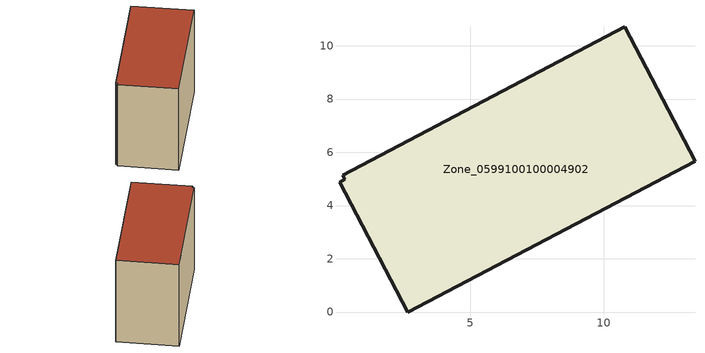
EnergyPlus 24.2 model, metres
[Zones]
Zone_0599100100004902
 floor ground (C_G): 0.29,4.99 0.21,5.15 10.79,10.71 13.44,5.67 2.65,0 0.08,4.88 z0
 wall outside (C_F): 2.65,0 13.44,5.67 10.79,10.71 0.21,5.15 0.29,4.99 0.08,4.88 2.65,0 z0:8.87
 roof outside (C_R): 0.29,4.99 0.08,4.88 2.65,0 13.44,5.67 10.79,10.71 0.21,5.15 z8.87
[BUILDING]
Pand.0599100100004902: North Axis=0; Terrain=City; Loads Convergence Tolerance Value=0.04; Temperature Convergence Tolerance Value=0.4; Solar Distribution=FullExterior; Maximum Number of Warmup Days=25; Minimum Number of Warmup Days=1
[Site:Location]
Rotterdam.The.Hague.AP_ZH_NLD Design_Conditions: Latitude=51.96; Longitude=4.45; Time Zone=1; Elevation=-4.5
[SITE:GROUNDTEMPERATURE:BUILDINGSURFACE]
18, 18, 18, 18, 18, 18, 18, 18, 18, 18, 18, 18
[MATERIAL] Thermal Absorptance=0.9; Solar Absorptance=0.7; Visible Absorptance=0.7
Name | Roughness | Thickness | Conductivity | Density | Specific Heat
G.TI.2006-2014 | MediumSmooth | 0.15 | 0.06 | 540 | 1210
F.TI.2006-2014 | Rough | 0.3 | 0.12 | 1920 | 840
R.TI.2006-2014 | MediumRough | 0.2 | 0.08 | 1500 | 1000
[CONSTRUCTION]
C_G: G.TI.2006-2014
C_F: F.TI.2006-2014
C_R: R.TI.2006-2014
[ZONE]
Zone_0599100100004902: Type=1; Multiplier=1; Ceiling Height=Autocalculate; Volume=Autocalculate; Floor Area=autocalculate; Part of Total Floor Area=Yes
[ZONEINFILTRATION:DESIGNFLOWRATE]
Infil_Zone_0599100100004902: Zone or ZoneList or Space or SpaceList=Zone_0599100100004902; Schedule=AlwaysOn; Design Flow Rate Calculation Method=Flow/Area; Flow Rate per Floor Area=0.0015; Constant Term Coefficient=1; Temperature Term Coefficient=0; Velocity Term Coefficient=0; Velocity Squared Term Coefficient=0
[HVACTEMPLATE:ZONE:IDEALLOADSAIRSYSTEM]
Zone_0599100100004902: Maximum Heating Supply Air Temperature=50; Minimum Cooling Supply Air Temperature=13; Maximum Heating Supply Air Humidity Ratio=0.0156; Minimum Cooling Supply Air Humidity Ratio=0.0077; Heating Limit=NoLimit; Cooling Limit=NoLimit; Dehumidification Control Type=ConstantSensibleHeatRatio; Cooling Sensible Heat Ratio=0.7; Dehumidification Setpoint=60; Humidification Control Type=None; Humidification Setpoint=30; Outdoor Air Method=None; Outdoor Air Flow Rate per Person=0.00944; Outdoor Air Flow Rate per Zone Floor Area=0; Outdoor Air Flow Rate per Zone=0; Demand Controlled Ventilation Type=None; Outdoor Air Economizer Type=NoEconomizer; Heat Recovery Type=None; Sensible Heat Recovery Effectiveness=0.7; Latent Heat Recovery Effectiveness=0.65
[ZONECONTROL:THERMOSTAT]
ThermostatControl_Zone_0599100100004902: Zone or ZoneList=Zone_0599100100004902; Control Type Schedule=DualSetpointControlType; Control 1=Thermostat_Zone_0599100100004902; Temperature Difference Between Cutout And Setpoint=0
[THERMOSTATSETPOINT:DUALSETPOINT]
Thermostat_Zone_0599100100004902: Heating Setpoint Temperature Schedule=HeatingSetpoint_Zone_0599100100004902; Cooling Setpoint Temperature Schedule=CoolingSetpoint_Zone_0599100100004902
[SCHEDULE:COMPACT]
HeatingSetpoint_Zone_0599100100004902: Through: 12/31, For: AllDays, Until: 24:00, 21
CoolingSetpoint_Zone_0599100100004902: Through: 12/31, For: AllDays, Until: 24:00, 24
DualSetpointControlType: Through: 12/31, For: AllDays, Until: 24:00, 4
AlwaysOn: Through: 12/31, For: AllDays, Until: 24:00, 1
